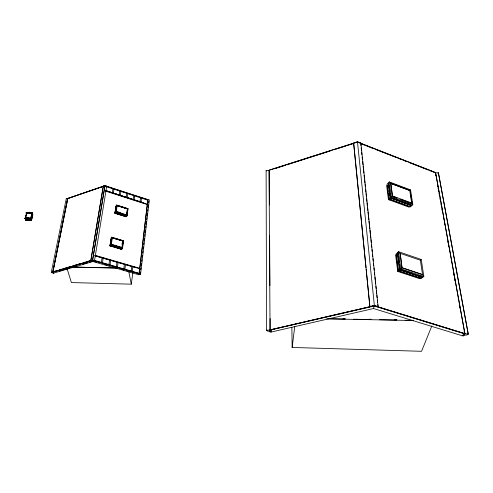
<?xml version="1.0" encoding="UTF-8"?>
<svg xmlns="http://www.w3.org/2000/svg" width="493" height="493" viewBox="0 0 493 493"><rect width="100%" height="100%" fill="white"/><g stroke="black" fill="none" stroke-linecap="round" stroke-linejoin="round"><path stroke-width="0.74" d="M269.424 205.002L269.215 170.486L266.109 170.677A0.924 0.629 -0.9 0 1 266.454 170.898M270.09 331.376L267.674 331.117A1.085 0.555 0.1 0 1 267.12 330.649A1.085 0.548 0.2 0 0 266.559 330.181L271.273 330.063M271.125 332.079L271.298 329.786L374.218 306.03L463.716 333.564L462.619 335.856L373.528 308.532L271.125 332.048L270.041 332.06L270.121 318.533M139.1 274.398L140.191 274.416L140.443 272.025M140.733 269.844L140.893 268.217M141.275 265.271L141.436 263.644M141.725 261.463L141.885 259.836M142.261 256.89L142.428 255.263M142.711 253.082L142.878 251.448M143.253 248.509L143.42 246.876M143.703 244.701L143.87 243.067M144.246 240.128L144.406 238.495M144.696 236.313L144.856 234.686M145.145 232.505L145.398 230.114M145.688 227.932L145.848 226.299M146.138 224.124L146.39 221.727M146.674 219.551L146.84 217.918M147.13 215.743L147.382 213.346M147.666 211.17L147.832 209.537M148.116 207.356L148.375 204.965M148.658 202.789L148.824 201.15M140.191 274.416L140.616 273.861L149.317 199.801L147.364 199.77M147.339 199.622L147.296 199.998L106.365 186.705M138.73 274.281L138.675 274.718L92.906 261.524L53.232 273.227L52.887 272.21L67.781 198.587L66.29 198.562L51.315 272.284L52.03 272.863L53.115 272.882M147.814 199.776L139.162 274.743L138.681 274.737L138.521 273.147L93.411 260.107M53.792 272.783L53.706 273.214L53.324 272.081L92.598 260.335L139.032 273.658L147.888 199.659L104.935 185.695L67.658 198.463L52.751 272.093L92.511 260.255L104.91 185.584L106.741 186.175L94.514 260.649L92.53 260.076L90.829 260.587L103.314 186.126L104.91 185.584M431.831 325.959L421.564 351.299L292.164 347.454L294.752 326.354M135.008 267.354L94.878 255.799M143.013 202.789L105.724 190.569M132.247 271.335L132.833 266.719M140.98 202.13L141.485 198.112M131.175 271.027L131.767 266.411M139.981 201.81L140.493 197.792M124.883 269.203L125.499 264.587M134.133 199.924L134.669 195.9M123.798 268.895L124.421 264.273M133.128 199.597L133.671 195.573M67.14 268.814L71.399 282.563L131.28 284.178L132.827 272.863M110.457 245.274L110.907 244.54L122.264 247.93L123.238 240.941L111.96 237.54L111.51 238.279M122.252 248.7L122.523 248.287L122.005 247.443L111.338 244.269L110.309 245.144L122.252 248.7L122.775 244.941M122.985 243.437L123.299 241.182M126.781 216.107L127.04 215.681L126.541 214.868L116.237 211.639L115.245 212.483L126.781 216.107L127.268 212.582M127.465 211.17L128.02 208.625L116.564 204.989L114.906 213.087L126.387 216.686L126.707 216.162L127.699 208.792L116.81 205.328L115.824 211.885L126.793 215.336L115.824 211.885M125.641 216.217L125.555 216.655L125.931 216.051M121.974 244.368L122.172 242.944M122.005 247.443L122.886 241.089L123.564 240.763L122.523 248.287L110.574 244.719L111.708 237.182L123.564 240.763L122.893 241.792M116.249 211.626L117.143 205.661L116.564 204.989L115.498 212.052L127.04 215.681L128.02 208.625L127.367 208.909L126.541 214.868M116.373 266.744L117.032 262.122M126.233 197.373L126.806 193.342M117.463 267.058L118.11 262.436M127.237 197.699L127.804 193.669M109.988 264.901L110.678 260.267M120.304 195.456L120.902 191.426M115.43 213.068L115.368 213.463L115.738 212.847L115.288 212.705L114.924 213.321L125.998 216.797L126.368 216.187M116.342 207.023L116.57 205.532L115.966 206.068L114.924 213.321M116.41 207.639L116.742 205.452L116.366 206.086M111.344 244.257L112.305 237.891L111.708 237.182L109.97 245.73L121.851 249.267L122.153 248.318M108.898 264.587L109.588 259.953M119.288 195.129L119.891 191.099M121.839 248.762L121.457 249.353L109.994 245.939L111.098 238.236L111.621 237.879M110.081 245.668L111.344 238.101M115.017 213.031L116.206 205.92M110.531 244.935L122.227 248.423L110.45 245.064L110.685 243.209M111.005 241.41L111.221 239.647M115.38 212.415L126.756 215.829L115.38 212.415L115.627 210.486M115.849 209.001L116.49 205.427M101.367 262.405L102.094 257.771M112.299 192.874L112.934 188.837M102.47 262.726L103.191 258.085M113.322 193.207L113.951 189.17M96.665 262.147L92.974 261.087L92.906 261.524L92.598 260.335L105.009 185.775M52.8 272.136L67.658 198.463M30.621 218.565L31.971 213.099M31.349 218.584L27.818 217.672L24.675 218.417L31.349 218.584L27.781 217.838L24.65 218.356M32.698 213.118L29.297 212.212L26.061 212.958L32.698 213.118L29.253 212.372L26.061 212.958M31.188 220.217L32.045 216.741M32.575 214.591L32.218 212.939L30.825 218.572L31.441 220.353L25.827 220.217L25.192 218.436L26.616 212.81M30.615 218.27L31.232 220.346L32.618 214.726M31.398 220.217L32.778 214.597M31.441 220.353L32.828 214.732M27.781 217.838L28.052 218.337M29.253 212.372L29.525 212.877M25.402 218.436L26.825 212.81M25.827 220.217L25.192 218.134L30.825 218.27L31.484 220.186L25.778 220.081L31.435 220.057M26.074 220.057L25.396 218.14L26.782 212.976M31.232 220.346L32.741 214.757M373.528 308.532L374.218 306.03M464.042 335.191L466.612 335.037A1.14 0.536 -7.1 0 0 467.432 334.587A1.14 0.536 -7.2 0 1 468.251 334.137L438.406 172.809L435.282 172.766M468.251 334.137L438.406 172.809M117.137 205.68L127.367 208.909M115.38 212.637L115.978 211.774L116.81 205.328M127.521 209.087L127.699 208.792L116.866 205.526L127.613 208.798L126.732 215.158M127.705 208.989L127.36 209.679M112.016 237.743L123.238 240.941L123.053 241.231M112.293 237.903L122.886 241.089M126.337 216.082L126.719 215.453M126.683 215.724L126.707 216.162L115.22 212.551L115.559 212.23L121.118 213.98M126.3 216.569L115.171 212.766M109.994 245.939L110.364 245.341M110.45 245.064L112.86 245.465M110.82 245.483L110.45 246.081L110.518 245.656L114.758 246.87M147.863 199.702L104.966 185.855L68.188 198.445M121.087 248.755L121.001 249.218L121.377 248.626M121.432 247.652L110.993 244.54L111.96 237.54L110.907 244.54L122.122 247.862L123.145 240.96L111.893 237.657M121.765 249.15L110.241 245.409M139.032 273.658L92.561 260.181L52.751 272.093M421.201 259.454L398.566 251.707L397.506 252.626L399.755 269.745L422.729 277.356L423.838 276.481L421.219 259.429L420.381 260.187L422.544 274.619L402.041 267.791L400.143 253.297L398.566 251.707L400.834 268.839L399.755 269.745M366.182 269.277L369.886 306.732L353.586 142.933L357.456 141.701L360.858 143.025L360.913 145.527M388.743 183.47L388.219 183.143L387.023 184.333L388.934 199.08L410.33 206.931L411.575 205.791L411.335 205.18M392.434 195.937L390.789 183.365L389.328 181.942L391.294 196.793L412.826 204.737L411.661 202.999L392.434 195.937L390.758 183.396L409.751 190.495L410.558 189.934L412.826 204.737L411.815 205.667L390.308 197.748L388.355 182.903L389.328 181.942L410.558 189.934M410.04 206.296L409.085 207.177L388.459 199.616L390.598 197.545L400.606 201.236M390.308 197.748L392.465 195.906M391.775 196.485L392.058 196.214L397.075 198.063M389.291 199.918L390.228 199.018M435.553 172.507L464.893 333.718L435.553 172.507L357.407 141.953L269.036 170.221L270.059 329.897L374.051 305.771M411.661 202.999L409.751 190.495L390.758 183.396M396.649 254.419L395.645 255.282L397.728 271.415L419.759 278.687L420.8 277.861M399.866 267.995L400.063 269.474L397.728 271.415M402.041 267.791L400.143 253.297M398.621 271.711L399.644 270.86M420.344 260.218L400.106 253.328M374.52 305.783L464.893 333.718M360.858 143.025L378.119 306.886L377.872 304.594M422.544 274.619L423.838 276.481L400.834 268.839L402.072 267.767L422.581 274.589M422.803 276.752L422.458 277.023L399.959 269.566L399.761 268.05M422.47 277.46L421.108 278.539L398.258 270.99L396.052 253.987L397.358 252.86L399.589 269.881L422.47 277.46L422.211 276.813M110.543 245.027L110.29 245.206L122.184 248.755M67.701 198.506L104.843 185.725M356.519 142.36L269.036 170.221M274.552 168.779L285.546 165.266M287.006 164.798L330.236 150.975M336.097 149.102L345.624 146.057M348.551 145.121L353.678 143.481M54.865 271.212L57.773 270.343M59.955 269.689L62.136 269.036M63.591 268.599L65.988 267.884M67.948 267.292L70.856 266.423M73.038 265.77L75.947 264.901M78.128 264.248L80.31 263.595M83.218 262.726L85.4 262.073M88.309 261.198L90.49 260.55M59.598 271.051L63.227 269.967M64.675 269.535L69.753 268.019M71.208 267.582L74.837 266.497M82.818 264.119L87.896 262.603M89.35 262.165L92.974 261.087M369.762 306.547L374.366 305.487L378.341 306.708M72.563 267.04L84.778 267.255M96.227 267.452L113.778 267.761M72.545 267.163L115.288 267.909M72.533 267.237L116.804 268.007M53.367 272.216L51.315 272.284M138.496 273.72L140.616 273.861M343.017 318.718L345.328 318.761M369.202 319.217L370.742 319.248M394.622 319.704L396.927 319.754M328.19 318.725L345.063 319.051M353.499 319.211L371.137 319.55M379.573 319.71L396.446 320.037M405.653 320.21L413.319 320.358M326.668 318.86L413.344 320.524M463.58 333.841L468.35 333.934M462.619 335.856L463.71 335.875L464.683 333.86L464.129 330.834M26.098 212.797L32.717 212.89M31.392 218.417L24.693 218.189M25.716 219.034L30.936 219.212M104.781 264.488L106.999 265.129M115.115 267.471L117.328 268.112M121.753 269.388L123.971 270.028M126.923 270.879L129.135 271.514M94.983 255.245L139.131 268.112L139.075 268.537L94.896 255.676M114.955 246.167L116.391 246.599M116.138 247.332L119.682 248.336M465.016 333.638L374.304 305.715L270.059 329.897M117.476 211.719L120.298 212.606M120.107 214.221L125.204 215.817M116.182 213.253L121.278 214.849M116.157 213.296L124.156 215.805M116.299 206.043L116.736 206.179M105.675 190.736L146.815 204.016L146.772 204.398L105.613 191.118M105.712 190.631L143.025 202.678M400.063 269.474L412.21 273.498M417.922 275.396L421.497 276.579M420.886 278.268L398.424 270.842L396.267 254.252M410.127 206.69L389.094 198.962L388.897 197.446M400.655 199.388L412.117 203.621L412.222 204.003M402.035 201.76L409.905 204.657M390.499 197.607L410.86 205.106M411.575 205.791L390.154 197.903L388.219 183.143M390.271 182.817L410.077 190.267M359.65 142.97L435.455 172.605M361.628 143.981L364.481 145.096M366.626 145.934L373.762 148.726M375.191 149.28L385.187 153.187M386.611 153.748L390.179 155.141M391.608 155.702L396.606 157.649M398.036 158.21L401.604 159.603M403.027 160.163L406.602 161.556M409.455 162.672L428.016 169.925M429.44 170.486L434.438 172.439M399.213 252.502L399.583 252.687M90.829 260.587L103.314 186.126M66.629 198.919L66.29 198.562M26.579 212.97L32.131 212.97L32.785 214.893L32.248 213.913M128.704 271.119L131.28 284.178M435.553 174.275L435.83 175.791M437.488 184.869L437.766 186.379M438.043 187.895L438.733 191.672M439.004 193.188L439.281 194.698M439.972 198.482L440.249 199.992M440.939 203.775L441.217 205.285M441.907 209.069L442.184 210.579M443.423 217.388L443.7 218.898M444.39 222.682L444.668 224.198M447.841 241.588L448.119 243.104M448.396 244.614L448.667 246.13M449.357 249.908L449.634 251.424M450.325 255.201L450.602 256.717M451.292 260.495L451.57 262.011M453.776 274.114L454.053 275.624M454.743 279.408L455.021 280.918M458.194 298.314L458.472 299.824M459.71 306.634L459.987 308.143M410.299 191.746L410.527 193.231M410.755 194.717L411.55 199.911M411.778 201.391L412.117 203.621M389.039 185.695L389.23 187.174M389.525 189.398L389.716 190.877M390.012 193.102L390.209 194.581M397.925 253.236L398.116 254.715M398.412 256.927L398.603 258.406M398.899 260.618L399.09 262.091M399.379 264.31L399.576 265.782M388.903 185.479L389.106 186.995M389.402 189.269L389.599 190.785M389.901 193.059L390.203 195.333M397.777 252.952L398.073 255.22M398.27 256.73L398.473 258.24M398.769 260.501L399.065 262.769M399.262 264.279L399.564 266.54M387.319 185.331L387.714 188.363M387.911 189.873L388.207 192.147M388.404 193.663L388.7 195.937M386.654 185.614L388.459 199.616M361.159 147.82L361.486 150.876M361.652 152.411L361.893 154.703M362.139 156.996L362.386 159.288M362.626 161.587L362.953 164.644M363.119 166.172L363.446 169.235M363.606 170.763L363.852 173.055M364.093 175.348L364.419 178.411M364.586 179.939L364.912 182.995M365.073 184.53L365.319 186.822M365.566 189.115L365.886 192.178M366.052 193.706L366.379 196.762M366.539 198.291L366.866 201.354M367.032 202.882L367.359 205.938M367.519 207.473L367.846 210.529M368.006 212.058L368.333 215.121M368.499 216.649L368.826 219.705M368.986 221.234L369.312 224.297M369.479 225.825L369.799 228.881M369.966 230.416L370.292 233.472M370.453 235.001L370.779 238.057M370.946 239.592L371.272 242.648M371.512 244.941L371.759 247.239M372.005 249.532L372.246 251.824M372.492 254.123L372.739 256.415M372.979 258.708L373.226 261M373.472 263.299L373.712 265.591M373.959 267.884L374.205 270.182M374.446 272.475L374.692 274.767M374.939 277.06L375.265 280.123M375.426 281.651L375.672 283.943M375.919 286.242L376.159 288.534M376.405 290.827L376.732 293.89M376.892 295.418L377.139 297.71M377.385 300.003L377.626 302.301M357.456 141.701L374.366 305.487M353.771 143.907L366.028 267.748M291.856 327.432L292.164 347.454M269.609 235.691L269.917 285.552M266.121 170.442L266.559 330.181M437.907 173.259A0.974 0.61 -11.8 0 1 438.332 173.043"/></g></svg>
